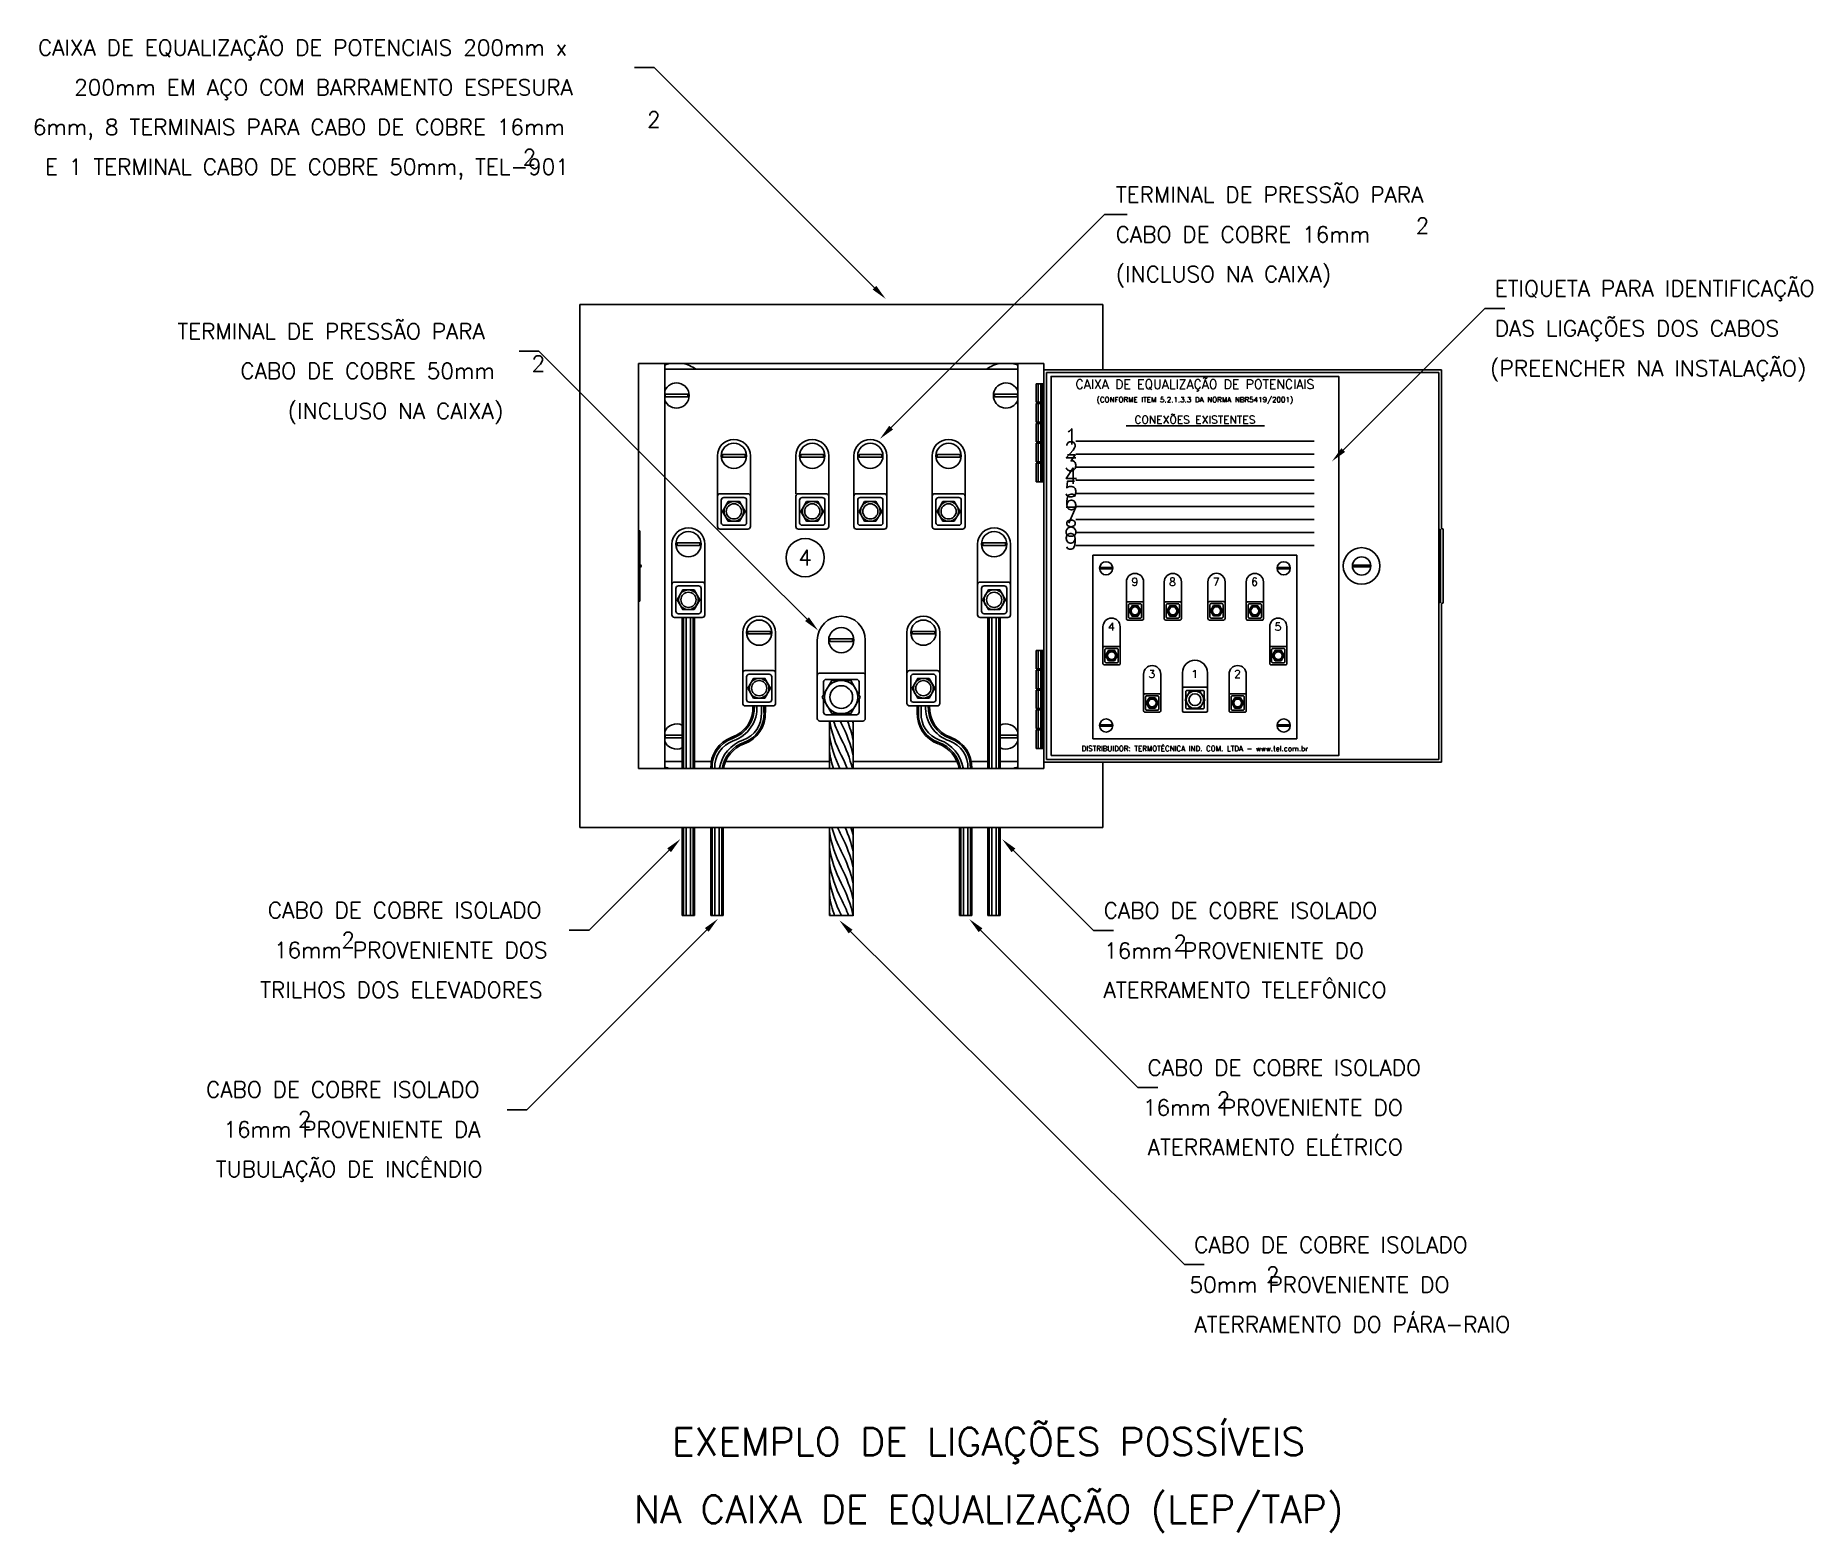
# Model space of a CAD drawing. Header units: millimetres. Extents: x -4776 to -4753.6, y -4633.4 to -4614.5.
import ezdxf
from ezdxf.enums import TextEntityAlignment as Align

# ---------------------------------------------------------------- set-up
doc = ezdxf.new("R2010")
doc.units = ezdxf.units.MM
doc.header["$LTSCALE"] = 10
doc.layers.add('Termotécnica', color=7, linetype='Continuous')
doc.styles.add('120CL', font='romans.shx', dxfattribs={"height": 3})
doc.styles.add('80CL', font='romans.shx', dxfattribs={"height": 20})
doc.styles.add('r140', font='romans.shx')
doc.styles.add('r80', font='romans.shx')

msp = doc.modelspace()

# ---------------------------------------------------------------- linework, layer by layer
at = {"layer": 'Termotécnica', "color": 2}
for p, q in [((-4768.165, -4614.914), (-4768.415, -4614.914)), ((-4768.165, -4614.914), (-4765.391, -4617.689)), ((-4762.494, -4616.767), (-4764.578, -4618.85)), ((-4762.494, -4616.767), (-4762.207, -4616.767)), ((-4757.7, -4617.952), (-4759.485, -4619.736)), ((-4757.7, -4617.952), (-4757.45, -4617.952)), ((-4769.617, -4618.49), (-4769.867, -4618.49)), ((-4769.617, -4618.49), (-4766.842, -4621.265)), ((-4768.032, -4618.643), (-4768.032, -4623.749)), ((-4763.585, -4623.749), (-4763.585, -4618.643)), ((-4764.578, -4618.85), (-4765.18, -4619.453)), ((-4763.354, -4619.133), (-4763.354, -4618.899)), ((-4763.354, -4618.899), (-4763.272, -4618.899)), ((-4763.272, -4618.899), (-4763.272, -4620.134)), ((-4763.272, -4618.899), (-4763.255, -4618.899)), ((-4763.272, -4619.133), (-4763.354, -4619.133)), ((-4763.354, -4619.383), (-4763.354, -4619.149)), ((-4763.272, -4619.149), (-4763.354, -4619.149)), ((-4763.272, -4619.383), (-4763.354, -4619.383)), ((-4763.354, -4619.633), (-4763.354, -4619.399)), ((-4763.272, -4619.399), (-4763.354, -4619.399)), ((-4763.272, -4619.633), (-4763.354, -4619.633)), ((-4763.354, -4619.884), (-4763.354, -4619.65)), ((-4763.272, -4619.65), (-4763.354, -4619.65)), ((-4762.854, -4619.622), (-4759.852, -4619.622)), ((-4763.272, -4619.884), (-4763.354, -4619.884)), ((-4763.354, -4620.134), (-4763.354, -4619.9)), ((-4763.272, -4619.9), (-4763.354, -4619.9)), ((-4762.854, -4619.786), (-4759.852, -4619.786)), ((-4762.854, -4619.951), (-4759.852, -4619.951)), ((-4763.272, -4620.134), (-4763.354, -4620.134)), ((-4763.272, -4620.134), (-4763.255, -4620.134)), ((-4762.854, -4620.116), (-4759.852, -4620.116)), ((-4762.854, -4620.281), (-4759.852, -4620.281)), ((-4762.854, -4620.445), (-4759.852, -4620.445)), ((-4762.854, -4620.61), (-4759.852, -4620.61)), ((-4768.351, -4620.752), (-4768.361, -4620.752)), ((-4768.345, -4621.634), (-4768.345, -4620.758)), ((-4762.854, -4620.775), (-4759.852, -4620.775)), ((-4762.854, -4620.939), (-4759.852, -4620.939)), ((-4760.068, -4621.059), (-4762.638, -4621.059)), ((-4762.638, -4621.059), (-4762.638, -4623.373)), ((-4760.068, -4621.059), (-4760.068, -4623.373)), ((-4766.842, -4621.265), (-4766.24, -4621.867)), ((-4768.351, -4621.641), (-4768.361, -4621.641)), ((-4767.811, -4621.845), (-4767.811, -4623.749)), ((-4767.811, -4621.845), (-4767.656, -4621.845)), ((-4767.656, -4621.845), (-4767.656, -4623.749)), ((-4763.96, -4621.845), (-4763.805, -4621.845)), ((-4763.96, -4621.845), (-4763.96, -4623.749)), ((-4763.805, -4621.845), (-4763.805, -4623.749)), ((-4763.255, -4622.376), (-4763.255, -4622.205)), ((-4763.354, -4622.259), (-4763.354, -4622.493)), ((-4763.255, -4622.259), (-4763.354, -4622.259)), ((-4763.272, -4622.259), (-4763.255, -4622.259)), ((-4763.272, -4622.259), (-4763.272, -4623.494)), ((-4762.494, -4622.442), (-4762.312, -4622.442)), ((-4762.452, -4622.442), (-4762.354, -4622.442)), ((-4760.352, -4622.442), (-4760.254, -4622.442)), ((-4766.111, -4623.118), (-4766.111, -4622.577)), ((-4766.079, -4622.545), (-4765.538, -4622.545)), ((-4766.031, -4622.808), (-4766.031, -4622.657)), ((-4765.506, -4622.577), (-4765.506, -4623.118)), ((-4763.272, -4622.493), (-4763.354, -4622.493)), ((-4763.354, -4622.509), (-4763.354, -4622.743)), ((-4763.272, -4622.509), (-4763.354, -4622.509)), ((-4763.272, -4622.743), (-4763.354, -4622.743)), ((-4763.354, -4622.759), (-4763.354, -4622.993)), ((-4763.272, -4622.759), (-4763.354, -4622.759)), ((-4761.51, -4623.022), (-4761.51, -4622.74)), ((-4761.494, -4622.723), (-4761.212, -4622.723)), ((-4761.469, -4622.86), (-4761.469, -4622.781)), ((-4761.195, -4622.74), (-4761.195, -4623.022)), ((-4766.954, -4622.959), (-4766.731, -4622.959)), ((-4766.765, -4623.041), (-4766.765, -4622.959)), ((-4764.851, -4623.041), (-4764.851, -4622.959)), ((-4763.272, -4622.993), (-4763.354, -4622.993)), ((-4763.354, -4623.01), (-4763.354, -4623.244)), ((-4763.272, -4623.01), (-4763.354, -4623.01)), ((-4761.95, -4623.038), (-4761.834, -4623.038)), ((-4761.212, -4623.038), (-4761.494, -4623.038)), ((-4765.538, -4623.15), (-4766.079, -4623.15)), ((-4765.958, -4623.15), (-4765.958, -4623.749)), ((-4765.658, -4623.15), (-4765.658, -4623.749)), ((-4763.272, -4623.244), (-4763.354, -4623.244)), ((-4763.354, -4623.26), (-4763.354, -4623.494)), ((-4763.272, -4623.26), (-4763.354, -4623.26)), ((-4763.354, -4623.494), (-4763.255, -4623.494)), ((-4763.272, -4623.494), (-4763.255, -4623.494)), ((-4760.068, -4623.373), (-4762.638, -4623.373)), ((-4767.811, -4624.49), (-4767.811, -4625.602)), ((-4767.656, -4624.49), (-4767.656, -4625.602)), ((-4767.452, -4624.49), (-4767.452, -4625.602)), ((-4767.297, -4624.49), (-4767.297, -4625.602)), ((-4765.958, -4624.49), (-4765.958, -4625.602)), ((-4765.658, -4624.49), (-4765.658, -4625.602)), ((-4764.32, -4624.49), (-4764.32, -4625.602)), ((-4764.164, -4624.49), (-4764.164, -4625.602)), ((-4763.96, -4624.49), (-4763.96, -4625.602)), ((-4763.805, -4624.49), (-4763.805, -4625.602)), ((-4768.986, -4625.787), (-4767.976, -4624.777)), ((-4762.629, -4625.79), (-4763.639, -4624.78)), ((-4769.768, -4628.048), (-4767.503, -4625.783)), ((-4768.986, -4625.787), (-4769.236, -4625.787)), ((-4767.656, -4625.602), (-4767.811, -4625.602)), ((-4767.297, -4625.602), (-4767.452, -4625.602)), ((-4765.958, -4625.602), (-4765.658, -4625.602)), ((-4765.089, -4626.404), (-4765.691, -4625.802)), ((-4764.164, -4625.602), (-4764.32, -4625.602)), ((-4762.072, -4627.769), (-4764.055, -4625.785)), ((-4763.805, -4625.602), (-4763.96, -4625.602)), ((-4762.629, -4625.79), (-4762.379, -4625.79)), ((-4761.485, -4630), (-4765.089, -4626.404)), ((-4762.072, -4627.769), (-4761.822, -4627.769)), ((-4769.768, -4628.048), (-4770.018, -4628.048)), ((-4761.485, -4630), (-4761.235, -4630))]:
    msp.add_line(p, q, dxfattribs=at)
at = {"layer": 'Termotécnica', "color": 3}
for p, q in [((-4762.514, -4617.902), (-4769.102, -4617.902)), ((-4769.102, -4617.902), (-4769.102, -4624.49)), ((-4762.514, -4618.726), (-4762.514, -4617.902)), ((-4763.255, -4618.643), (-4768.361, -4618.643)), ((-4768.361, -4618.643), (-4768.361, -4623.749)), ((-4763.255, -4623.749), (-4763.255, -4618.643)), ((-4758.248, -4618.726), (-4763.255, -4618.726)), ((-4758.281, -4618.759), (-4763.222, -4618.759)), ((-4763.222, -4618.759), (-4763.222, -4623.634)), ((-4758.281, -4620.724), (-4758.281, -4618.759)), ((-4758.248, -4620.716), (-4758.248, -4618.726)), ((-4758.27, -4620.735), (-4758.27, -4620.735)), ((-4758.259, -4621.647), (-4758.259, -4620.746)), ((-4758.237, -4620.726), (-4758.237, -4620.726)), ((-4758.226, -4621.655), (-4758.226, -4620.737)), ((-4758.281, -4623.634), (-4758.281, -4621.668)), ((-4758.27, -4621.657), (-4758.27, -4621.657)), ((-4758.248, -4623.667), (-4758.248, -4621.677)), ((-4758.237, -4621.666), (-4758.237, -4621.666)), ((-4765.928, -4622.641), (-4766.047, -4622.848)), ((-4765.689, -4622.641), (-4765.928, -4622.641)), ((-4765.57, -4622.848), (-4765.689, -4622.641)), ((-4766.047, -4622.848), (-4765.928, -4623.055)), ((-4765.689, -4623.055), (-4765.57, -4622.848)), ((-4761.415, -4622.773), (-4761.477, -4622.881)), ((-4761.477, -4622.881), (-4761.415, -4622.989)), ((-4761.291, -4622.773), (-4761.415, -4622.773)), ((-4761.229, -4622.881), (-4761.291, -4622.773)), ((-4761.291, -4622.989), (-4761.229, -4622.881)), ((-4765.928, -4623.055), (-4765.689, -4623.055)), ((-4761.415, -4622.989), (-4761.291, -4622.989)), ((-4768.361, -4623.749), (-4763.255, -4623.749)), ((-4763.255, -4623.667), (-4758.248, -4623.667)), ((-4763.222, -4623.634), (-4758.281, -4623.634)), ((-4762.514, -4624.49), (-4762.514, -4623.667)), ((-4769.102, -4624.49), (-4762.514, -4624.49))]:
    msp.add_line(p, q, dxfattribs=at)
at = {"layer": 'Termotécnica', "color": 1}
for p, q in [((-4763.585, -4618.717), (-4768.032, -4618.717)), ((-4763.328, -4619.124), (-4763.328, -4618.907)), ((-4763.295, -4619.124), (-4763.295, -4618.907)), ((-4763.328, -4619.375), (-4763.328, -4619.157)), ((-4763.321, -4619.149), (-4763.321, -4619.133)), ((-4763.295, -4619.375), (-4763.295, -4619.157)), ((-4763.328, -4619.625), (-4763.328, -4619.408)), ((-4763.321, -4619.399), (-4763.321, -4619.383)), ((-4763.295, -4619.625), (-4763.295, -4619.408)), ((-4763.328, -4619.875), (-4763.328, -4619.658)), ((-4763.321, -4619.65), (-4763.321, -4619.633)), ((-4763.295, -4619.875), (-4763.295, -4619.658)), ((-4766.381, -4620.285), (-4766.381, -4619.808)), ((-4765.967, -4619.808), (-4765.967, -4620.317)), ((-4765.649, -4620.317), (-4765.649, -4619.808)), ((-4765.235, -4619.808), (-4765.235, -4620.317)), ((-4763.328, -4620.126), (-4763.328, -4619.908)), ((-4763.321, -4619.9), (-4763.321, -4619.884)), ((-4763.295, -4620.126), (-4763.295, -4619.908)), ((-4758.281, -4620.724), (-4758.281, -4621.668)), ((-4761.739, -4621.663), (-4761.739, -4621.397)), ((-4761.524, -4621.397), (-4761.524, -4621.663)), ((-4761.189, -4621.662), (-4761.189, -4621.396)), ((-4760.973, -4621.396), (-4760.973, -4621.662)), ((-4767.795, -4621.845), (-4767.795, -4623.749)), ((-4767.762, -4621.845), (-4767.762, -4623.749)), ((-4767.706, -4621.845), (-4767.706, -4623.749)), ((-4767.673, -4621.845), (-4767.673, -4623.749)), ((-4763.944, -4621.845), (-4763.944, -4623.749)), ((-4763.911, -4621.845), (-4763.911, -4623.749)), ((-4763.855, -4621.845), (-4763.855, -4623.749)), ((-4763.822, -4621.845), (-4763.822, -4623.749)), ((-4766.111, -4622.577), (-4766.111, -4622.131)), ((-4765.506, -4622.131), (-4765.506, -4622.577)), ((-4764.981, -4622.545), (-4764.981, -4622.036)), ((-4764.567, -4622.036), (-4764.567, -4622.545)), ((-4763.328, -4622.267), (-4763.328, -4622.484)), ((-4763.295, -4622.267), (-4763.295, -4622.484)), ((-4763.328, -4622.517), (-4763.328, -4622.735)), ((-4763.321, -4622.493), (-4763.321, -4622.509)), ((-4763.295, -4622.517), (-4763.295, -4622.735)), ((-4761.51, -4622.74), (-4761.51, -4622.541)), ((-4761.195, -4622.541), (-4761.195, -4622.74)), ((-4760.922, -4622.823), (-4760.922, -4622.558)), ((-4760.706, -4622.558), (-4760.706, -4622.823)), ((-4763.328, -4622.768), (-4763.328, -4622.985)), ((-4763.321, -4622.743), (-4763.321, -4622.759)), ((-4763.295, -4622.768), (-4763.295, -4622.985)), ((-4766.814, -4623.041), (-4766.814, -4622.959)), ((-4766.782, -4623.041), (-4766.782, -4622.959)), ((-4764.835, -4623.041), (-4764.835, -4622.959)), ((-4764.802, -4623.041), (-4764.802, -4622.959)), ((-4763.328, -4623.018), (-4763.328, -4623.235)), ((-4763.321, -4622.993), (-4763.321, -4623.01)), ((-4763.295, -4623.018), (-4763.295, -4623.235)), ((-4763.328, -4623.268), (-4763.328, -4623.486)), ((-4763.321, -4623.244), (-4763.321, -4623.26)), ((-4763.295, -4623.268), (-4763.295, -4623.486)), ((-4768.032, -4623.658), (-4767.811, -4623.658)), ((-4767.656, -4623.658), (-4767.446, -4623.658)), ((-4767.266, -4623.658), (-4765.958, -4623.658)), ((-4765.658, -4623.658), (-4764.35, -4623.658)), ((-4764.17, -4623.658), (-4763.96, -4623.658)), ((-4763.805, -4623.658), (-4763.585, -4623.658)), ((-4767.795, -4624.49), (-4767.795, -4625.602)), ((-4767.762, -4624.49), (-4767.762, -4625.602)), ((-4767.706, -4624.49), (-4767.706, -4625.602)), ((-4767.673, -4624.49), (-4767.673, -4625.602)), ((-4767.436, -4624.49), (-4767.436, -4625.602)), ((-4767.403, -4624.49), (-4767.403, -4625.602)), ((-4767.346, -4624.49), (-4767.346, -4625.602)), ((-4767.313, -4624.49), (-4767.313, -4625.602)), ((-4764.303, -4624.49), (-4764.303, -4625.602)), ((-4764.27, -4624.49), (-4764.27, -4625.602)), ((-4764.214, -4624.49), (-4764.214, -4625.602)), ((-4764.181, -4624.49), (-4764.181, -4625.602)), ((-4763.944, -4624.49), (-4763.944, -4625.602)), ((-4763.911, -4624.49), (-4763.911, -4625.602)), ((-4763.855, -4624.49), (-4763.855, -4625.602)), ((-4763.822, -4624.49), (-4763.822, -4625.602))]:
    msp.add_line(p, q, dxfattribs=at)
at = {"layer": 'Termotécnica', "color": 4}
msp.add_line((-4760.477, -4619.43), (-4762.221, -4619.43), dxfattribs=at)
at = {"layer": 'Termotécnica', "color": 2}
for points in [[(-4763.165, -4623.585), (-4759.541, -4623.585), (-4759.541, -4618.808), (-4763.165, -4618.808)], [(-4767.089, -4620.632), (-4767.018, -4620.508), (-4767.089, -4620.384), (-4767.233, -4620.384), (-4767.304, -4620.508), (-4767.233, -4620.632)], [(-4766.103, -4620.632), (-4766.031, -4620.508), (-4766.103, -4620.384), (-4766.246, -4620.384), (-4766.317, -4620.508), (-4766.246, -4620.632)], [(-4765.371, -4620.632), (-4765.299, -4620.508), (-4765.371, -4620.384), (-4765.514, -4620.384), (-4765.585, -4620.508), (-4765.514, -4620.632)], [(-4764.384, -4620.632), (-4764.312, -4620.508), (-4764.384, -4620.384), (-4764.527, -4620.384), (-4764.599, -4620.508), (-4764.527, -4620.632)], [(-4759.357, -4621.185), (-4759.149, -4621.185), (-4759.149, -4621.208), (-4759.357, -4621.208)], [(-4767.662, -4621.746), (-4767.591, -4621.622), (-4767.662, -4621.498), (-4767.805, -4621.498), (-4767.877, -4621.622), (-4767.805, -4621.746)], [(-4763.811, -4621.746), (-4763.739, -4621.622), (-4763.811, -4621.498), (-4763.954, -4621.498), (-4764.026, -4621.622), (-4763.954, -4621.746)], [(-4766.771, -4622.86), (-4766.699, -4622.736), (-4766.771, -4622.612), (-4766.914, -4622.612), (-4766.986, -4622.736), (-4766.914, -4622.86)], [(-4764.702, -4622.86), (-4764.631, -4622.736), (-4764.702, -4622.612), (-4764.845, -4622.612), (-4764.917, -4622.736), (-4764.845, -4622.86)]]:
    msp.add_lwpolyline(points, close=True, dxfattribs=at)
at = {"layer": 'Termotécnica', "color": 1}
for points in [[(-4768.027, -4619.032), (-4767.74, -4619.032), (-4767.74, -4619.064), (-4768.027, -4619.064)], [(-4763.59, -4619.032), (-4763.876, -4619.032), (-4763.876, -4619.064), (-4763.59, -4619.064)], [(-4767.304, -4619.792), (-4767.018, -4619.792), (-4767.018, -4619.824), (-4767.304, -4619.824)], [(-4766.317, -4619.792), (-4766.031, -4619.792), (-4766.031, -4619.824), (-4766.317, -4619.824)], [(-4765.585, -4619.792), (-4765.299, -4619.792), (-4765.299, -4619.824), (-4765.585, -4619.824)], [(-4764.599, -4619.792), (-4764.312, -4619.792), (-4764.312, -4619.824), (-4764.599, -4619.824)], [(-4767.877, -4620.906), (-4767.591, -4620.906), (-4767.591, -4620.938), (-4767.877, -4620.938)], [(-4764.026, -4620.906), (-4763.739, -4620.906), (-4763.739, -4620.938), (-4764.026, -4620.938)], [(-4762.546, -4621.216), (-4762.397, -4621.216), (-4762.397, -4621.233), (-4762.546, -4621.233)], [(-4760.159, -4621.216), (-4760.309, -4621.216), (-4760.309, -4621.233), (-4760.159, -4621.233)], [(-4762.07, -4621.827), (-4762.033, -4621.762), (-4762.07, -4621.697), (-4762.145, -4621.697), (-4762.182, -4621.762), (-4762.145, -4621.827)], [(-4761.594, -4621.827), (-4761.557, -4621.762), (-4761.594, -4621.697), (-4761.669, -4621.697), (-4761.706, -4621.762), (-4761.669, -4621.827)], [(-4761.044, -4621.826), (-4761.006, -4621.761), (-4761.044, -4621.696), (-4761.118, -4621.696), (-4761.156, -4621.761), (-4761.118, -4621.826)], [(-4760.561, -4621.827), (-4760.523, -4621.762), (-4760.561, -4621.697), (-4760.635, -4621.697), (-4760.673, -4621.762), (-4760.635, -4621.827)], [(-4766.986, -4622.02), (-4766.699, -4622.02), (-4766.699, -4622.052), (-4766.986, -4622.052)], [(-4765.951, -4622.115), (-4765.665, -4622.115), (-4765.665, -4622.147), (-4765.951, -4622.147)], [(-4765.951, -4622.115), (-4765.665, -4622.115), (-4765.665, -4622.147), (-4765.951, -4622.147)], [(-4764.917, -4622.02), (-4764.631, -4622.02), (-4764.631, -4622.052), (-4764.917, -4622.052)], [(-4762.366, -4622.39), (-4762.328, -4622.326), (-4762.366, -4622.261), (-4762.44, -4622.261), (-4762.478, -4622.326), (-4762.44, -4622.39)], [(-4760.266, -4622.39), (-4760.228, -4622.326), (-4760.266, -4622.261), (-4760.34, -4622.261), (-4760.378, -4622.326), (-4760.34, -4622.39)], [(-4761.854, -4622.987), (-4761.817, -4622.922), (-4761.854, -4622.858), (-4761.929, -4622.858), (-4761.966, -4622.922), (-4761.929, -4622.987)], [(-4760.777, -4622.987), (-4760.74, -4622.922), (-4760.777, -4622.858), (-4760.851, -4622.858), (-4760.889, -4622.922), (-4760.851, -4622.987)], [(-4762.546, -4623.199), (-4762.397, -4623.199), (-4762.397, -4623.215), (-4762.546, -4623.215)], [(-4760.159, -4623.199), (-4760.309, -4623.199), (-4760.309, -4623.215), (-4760.159, -4623.215)]]:
    msp.add_lwpolyline(points, close=True, dxfattribs=at)
for points in [[(-4767.368, -4620.317), (-4767.368, -4619.808)], [(-4766.954, -4619.808), (-4766.954, -4620.317)], [(-4764.662, -4620.317), (-4764.662, -4619.808)], [(-4764.249, -4619.808), (-4764.249, -4620.317)], [(-4767.941, -4621.431), (-4767.941, -4620.922)], [(-4767.527, -4620.922), (-4767.527, -4621.431)], [(-4764.09, -4621.431), (-4764.09, -4620.922)], [(-4763.676, -4620.922), (-4763.676, -4621.431)], [(-4762.215, -4621.663), (-4762.215, -4621.397)], [(-4762, -4621.397), (-4762, -4621.663)], [(-4760.706, -4621.663), (-4760.706, -4621.397)], [(-4760.49, -4621.397), (-4760.49, -4621.663)], [(-4762.511, -4622.226), (-4762.511, -4621.961)], [(-4762.295, -4621.961), (-4762.295, -4622.226)], [(-4760.411, -4622.226), (-4760.411, -4621.961)], [(-4760.195, -4621.961), (-4760.195, -4622.226)], [(-4767.05, -4622.545), (-4767.05, -4622.036)], [(-4766.636, -4622.036), (-4766.636, -4622.545)], [(-4761.999, -4622.823), (-4761.999, -4622.558)], [(-4761.784, -4622.558), (-4761.784, -4622.823)], [(-4767.811, -4623.361), (-4768.027, -4623.361), (-4768.027, -4623.329), (-4767.811, -4623.329)], [(-4763.805, -4623.361), (-4763.59, -4623.361), (-4763.59, -4623.329), (-4763.805, -4623.329)]]:
    msp.add_lwpolyline(points, dxfattribs=at)
at = {"layer": 'Termotécnica', "color": 2}
for points in [[(-4767.368, -4620.317, -0.414214), (-4767.368, -4620.317, -0.414214), (-4767.368, -4620.317, -0.414214), (-4767.336, -4620.285), (-4766.986, -4620.285, -0.414214), (-4766.954, -4620.317), (-4766.954, -4620.699, -0.414214), (-4766.986, -4620.731), (-4767.336, -4620.731, -0.414214), (-4767.368, -4620.699), (-4767.368, -4620.317, -0.414214)], [(-4767.32, -4620.365, -0.414214), (-4767.32, -4620.365, -0.414214), (-4767.32, -4620.365, -0.414214), (-4767.288, -4620.333), (-4767.034, -4620.333, -0.414214), (-4767.002, -4620.365), (-4767.002, -4620.651, -0.414214), (-4767.034, -4620.683), (-4767.288, -4620.683, -0.414214), (-4767.32, -4620.651), (-4767.32, -4620.365, -0.414214)], [(-4766.381, -4620.317, -0.414214), (-4766.381, -4620.317, -0.414214), (-4766.381, -4620.317, -0.414214), (-4766.349, -4620.285), (-4765.999, -4620.285, -0.414214), (-4765.967, -4620.317), (-4765.967, -4620.699, -0.414214), (-4765.999, -4620.731), (-4766.349, -4620.731, -0.414214), (-4766.381, -4620.699), (-4766.381, -4620.317, -0.414214)], [(-4766.333, -4620.365, -0.414214), (-4766.333, -4620.365, -0.414214), (-4766.333, -4620.365, -0.414214), (-4766.302, -4620.333), (-4766.047, -4620.333, -0.414214), (-4766.015, -4620.365), (-4766.015, -4620.651, -0.414214), (-4766.047, -4620.683), (-4766.302, -4620.683, -0.414214), (-4766.333, -4620.651), (-4766.333, -4620.365, -0.414214)], [(-4765.649, -4620.317, -0.414214), (-4765.649, -4620.317, -0.414214), (-4765.649, -4620.317, -0.414214), (-4765.617, -4620.285), (-4765.267, -4620.285, -0.414214), (-4765.235, -4620.317), (-4765.235, -4620.699, -0.414214), (-4765.267, -4620.731), (-4765.617, -4620.731, -0.414214), (-4765.649, -4620.699), (-4765.649, -4620.317, -0.414214)], [(-4765.601, -4620.365, -0.414214), (-4765.601, -4620.365, -0.414214), (-4765.601, -4620.365, -0.414214), (-4765.57, -4620.333), (-4765.315, -4620.333, -0.414214), (-4765.283, -4620.365), (-4765.283, -4620.651, -0.414214), (-4765.315, -4620.683), (-4765.57, -4620.683, -0.414214), (-4765.601, -4620.651), (-4765.601, -4620.365, -0.414214)], [(-4764.662, -4620.317, -0.414214), (-4764.662, -4620.317, -0.414214), (-4764.662, -4620.317, -0.414214), (-4764.631, -4620.285), (-4764.281, -4620.285, -0.414214), (-4764.249, -4620.317), (-4764.249, -4620.699, -0.414214), (-4764.281, -4620.731), (-4764.631, -4620.731, -0.414214), (-4764.662, -4620.699), (-4764.662, -4620.317, -0.414214)], [(-4764.615, -4620.365, -0.414214), (-4764.615, -4620.365, -0.414214), (-4764.615, -4620.365, -0.414214), (-4764.583, -4620.333), (-4764.328, -4620.333, -0.414214), (-4764.296, -4620.365), (-4764.296, -4620.651, -0.414214), (-4764.328, -4620.683), (-4764.583, -4620.683, -0.414214), (-4764.615, -4620.651), (-4764.615, -4620.365, -0.414214)], [(-4767.941, -4621.431, -0.414214), (-4767.941, -4621.431, -0.414214), (-4767.941, -4621.431, -0.414214), (-4767.909, -4621.399), (-4767.559, -4621.399, -0.414214), (-4767.527, -4621.431), (-4767.527, -4621.813, -0.414214), (-4767.559, -4621.845), (-4767.909, -4621.845, -0.414214), (-4767.941, -4621.813), (-4767.941, -4621.431, -0.414214)], [(-4767.893, -4621.479, -0.414214), (-4767.893, -4621.479, -0.414214), (-4767.893, -4621.479, -0.414214), (-4767.861, -4621.447), (-4767.606, -4621.447, -0.414214), (-4767.575, -4621.479), (-4767.575, -4621.765, -0.414214), (-4767.606, -4621.797), (-4767.861, -4621.797, -0.414214), (-4767.893, -4621.765), (-4767.893, -4621.479, -0.414214)], [(-4764.09, -4621.431, -0.414214), (-4764.09, -4621.431, -0.414214), (-4764.09, -4621.431, -0.414214), (-4764.058, -4621.399), (-4763.708, -4621.399, -0.414214), (-4763.676, -4621.431), (-4763.676, -4621.813, -0.414214), (-4763.708, -4621.845), (-4764.058, -4621.845, -0.414214), (-4764.09, -4621.813), (-4764.09, -4621.431, -0.414214)], [(-4764.042, -4621.479, -0.414214), (-4764.042, -4621.479, -0.414214), (-4764.042, -4621.479, -0.414214), (-4764.01, -4621.447), (-4763.755, -4621.447, -0.414214), (-4763.724, -4621.479), (-4763.724, -4621.765, -0.414214), (-4763.755, -4621.797), (-4764.01, -4621.797, -0.414214), (-4764.042, -4621.765), (-4764.042, -4621.479, -0.414214)], [(-4762.215, -4621.663, -0.414214), (-4762.215, -4621.663, -0.414214), (-4762.215, -4621.663, -0.414214), (-4762.199, -4621.646), (-4762.016, -4621.646, -0.414214), (-4762, -4621.663), (-4762, -4621.861, -0.414214), (-4762.016, -4621.878), (-4762.199, -4621.878, -0.414214), (-4762.215, -4621.861), (-4762.215, -4621.663, -0.414214)], [(-4762.19, -4621.687, -0.414214), (-4762.19, -4621.687, -0.414214), (-4762.19, -4621.687, -0.414214), (-4762.174, -4621.671), (-4762.041, -4621.671, -0.414214), (-4762.025, -4621.687), (-4762.025, -4621.837, -0.414214), (-4762.041, -4621.853), (-4762.174, -4621.853, -0.414214), (-4762.19, -4621.837), (-4762.19, -4621.687, -0.414214)], [(-4761.739, -4621.663, -0.414214), (-4761.739, -4621.663, -0.414214), (-4761.739, -4621.663, -0.414214), (-4761.723, -4621.646), (-4761.54, -4621.646, -0.414214), (-4761.524, -4621.663), (-4761.524, -4621.861, -0.414214), (-4761.54, -4621.878), (-4761.723, -4621.878, -0.414214), (-4761.739, -4621.861), (-4761.739, -4621.663, -0.414214)], [(-4761.714, -4621.687, -0.414214), (-4761.714, -4621.687, -0.414214), (-4761.714, -4621.687, -0.414214), (-4761.698, -4621.671), (-4761.565, -4621.671, -0.414214), (-4761.549, -4621.687), (-4761.549, -4621.837, -0.414214), (-4761.565, -4621.853), (-4761.698, -4621.853, -0.414214), (-4761.714, -4621.837), (-4761.714, -4621.687, -0.414214)], [(-4761.189, -4621.662, -0.414214), (-4761.189, -4621.662, -0.414214), (-4761.189, -4621.662, -0.414214), (-4761.172, -4621.645), (-4760.99, -4621.645, -0.414214), (-4760.973, -4621.662), (-4760.973, -4621.861, -0.414214), (-4760.99, -4621.877), (-4761.172, -4621.877, -0.414214), (-4761.189, -4621.861), (-4761.189, -4621.662, -0.414214)], [(-4761.164, -4621.687, -0.414214), (-4761.164, -4621.687, -0.414214), (-4761.164, -4621.687, -0.414214), (-4761.147, -4621.67), (-4761.015, -4621.67, -0.414214), (-4760.998, -4621.687), (-4760.998, -4621.836, -0.414214), (-4761.015, -4621.852), (-4761.147, -4621.852, -0.414214), (-4761.164, -4621.836), (-4761.164, -4621.687, -0.414214)], [(-4760.706, -4621.663, -0.414214), (-4760.706, -4621.663, -0.414214), (-4760.706, -4621.663, -0.414214), (-4760.689, -4621.646), (-4760.507, -4621.646, -0.414214), (-4760.49, -4621.663), (-4760.49, -4621.861, -0.414214), (-4760.507, -4621.878), (-4760.689, -4621.878, -0.414214), (-4760.706, -4621.861), (-4760.706, -4621.663, -0.414214)], [(-4760.681, -4621.687, -0.414214), (-4760.681, -4621.687, -0.414214), (-4760.681, -4621.687, -0.414214), (-4760.664, -4621.671), (-4760.532, -4621.671, -0.414214), (-4760.515, -4621.687), (-4760.515, -4621.837, -0.414214), (-4760.532, -4621.853), (-4760.664, -4621.853, -0.414214), (-4760.681, -4621.837), (-4760.681, -4621.687, -0.414214)], [(-4762.511, -4622.226, -0.414214), (-4762.511, -4622.226, -0.414214), (-4762.511, -4622.226, -0.414214), (-4762.494, -4622.21), (-4762.312, -4622.21, -0.414214), (-4762.295, -4622.226), (-4762.295, -4622.425, -0.414214), (-4762.312, -4622.442), (-4762.494, -4622.442, -0.414214), (-4762.511, -4622.425), (-4762.511, -4622.226, -0.414214)], [(-4760.411, -4622.226, -0.414214), (-4760.411, -4622.226, -0.414214), (-4760.411, -4622.226, -0.414214), (-4760.394, -4622.21), (-4760.212, -4622.21, -0.414214), (-4760.195, -4622.226), (-4760.195, -4622.425, -0.414214), (-4760.212, -4622.442), (-4760.394, -4622.442, -0.414214), (-4760.411, -4622.425), (-4760.411, -4622.226, -0.414214)], [(-4762.486, -4622.251, -0.414214), (-4762.486, -4622.251, -0.414214), (-4762.486, -4622.251, -0.414214), (-4762.469, -4622.234), (-4762.337, -4622.234, -0.414214), (-4762.32, -4622.251), (-4762.32, -4622.4, -0.414214), (-4762.337, -4622.417), (-4762.469, -4622.417, -0.414214), (-4762.486, -4622.4), (-4762.486, -4622.251, -0.414214)], [(-4760.386, -4622.251, -0.414214), (-4760.386, -4622.251, -0.414214), (-4760.386, -4622.251, -0.414214), (-4760.369, -4622.234), (-4760.237, -4622.234, -0.414214), (-4760.22, -4622.251), (-4760.22, -4622.4, -0.414214), (-4760.237, -4622.417), (-4760.369, -4622.417, -0.414214), (-4760.386, -4622.4), (-4760.386, -4622.251, -0.414214)], [(-4767.05, -4622.545, -0.414214), (-4767.05, -4622.545, -0.414214), (-4767.05, -4622.545, -0.414214), (-4767.018, -4622.513), (-4766.668, -4622.513, -0.414214), (-4766.636, -4622.545), (-4766.636, -4622.927, -0.414214), (-4766.668, -4622.959), (-4767.018, -4622.959, -0.414214), (-4767.05, -4622.927), (-4767.05, -4622.545, -0.414214)], [(-4767.002, -4622.593, -0.414214), (-4767.002, -4622.593, -0.414214), (-4767.002, -4622.593, -0.414214), (-4766.97, -4622.561), (-4766.715, -4622.561, -0.414214), (-4766.683, -4622.593), (-4766.683, -4622.879, -0.414214), (-4766.715, -4622.911), (-4766.97, -4622.911, -0.414214), (-4767.002, -4622.879), (-4767.002, -4622.593, -0.414214)], [(-4764.981, -4622.545, -0.414214), (-4764.981, -4622.545, -0.414214), (-4764.981, -4622.545, -0.414214), (-4764.949, -4622.513), (-4764.599, -4622.513, -0.414214), (-4764.567, -4622.545), (-4764.567, -4622.927, -0.414214), (-4764.599, -4622.959), (-4764.949, -4622.959, -0.414214), (-4764.981, -4622.927), (-4764.981, -4622.545, -0.414214)], [(-4764.933, -4622.593, -0.414214), (-4764.933, -4622.593, -0.414214), (-4764.933, -4622.593, -0.414214), (-4764.901, -4622.561), (-4764.647, -4622.561, -0.414214), (-4764.615, -4622.593), (-4764.615, -4622.879, -0.414214), (-4764.647, -4622.911), (-4764.901, -4622.911, -0.414214), (-4764.933, -4622.879), (-4764.933, -4622.593, -0.414214)], [(-4761.999, -4622.823, -0.414214), (-4761.999, -4622.823, -0.414214), (-4761.999, -4622.823, -0.414214), (-4761.983, -4622.806), (-4761.8, -4622.806, -0.414214), (-4761.784, -4622.823), (-4761.784, -4623.022, -0.414214), (-4761.8, -4623.038), (-4761.983, -4623.038, -0.414214), (-4761.999, -4623.022), (-4761.999, -4622.823, -0.414214)], [(-4761.974, -4622.848, -0.414214), (-4761.974, -4622.848, -0.414214), (-4761.974, -4622.848, -0.414214), (-4761.958, -4622.831), (-4761.825, -4622.831, -0.414214), (-4761.809, -4622.848), (-4761.809, -4622.997, -0.414214), (-4761.825, -4623.014), (-4761.958, -4623.014, -0.414214), (-4761.974, -4622.997), (-4761.974, -4622.848, -0.414214)], [(-4760.922, -4622.823, -0.414214), (-4760.922, -4622.823, -0.414214), (-4760.922, -4622.823, -0.414214), (-4760.905, -4622.806), (-4760.723, -4622.806, -0.414214), (-4760.706, -4622.823), (-4760.706, -4623.022, -0.414214), (-4760.723, -4623.038), (-4760.905, -4623.038, -0.414214), (-4760.922, -4623.022), (-4760.922, -4622.823, -0.414214)], [(-4760.897, -4622.848, -0.414214), (-4760.897, -4622.848, -0.414214), (-4760.897, -4622.848, -0.414214), (-4760.88, -4622.831), (-4760.748, -4622.831, -0.414214), (-4760.731, -4622.848), (-4760.731, -4622.997, -0.414214), (-4760.748, -4623.014), (-4760.88, -4623.014, -0.414214), (-4760.897, -4622.997), (-4760.897, -4622.848, -0.414214)]]:
    msp.add_lwpolyline(points, format="xyb", close=True, dxfattribs=at)
for points in [[(-4766.031, -4622.808), (-4766.031, -4622.657, -0.414214), (-4766.031, -4622.657, -0.414214), (-4766.031, -4622.657, -0.414214), (-4766.031, -4622.657, -0.414214), (-4765.999, -4622.625), (-4765.617, -4622.625, -0.414214), (-4765.585, -4622.657), (-4765.585, -4622.809)], [(-4765.585, -4622.88), (-4765.585, -4623.039, -0.414214), (-4765.617, -4623.071), (-4765.999, -4623.071, -0.414214), (-4766.031, -4623.039), (-4766.031, -4622.881)], [(-4761.469, -4622.86), (-4761.469, -4622.781, -0.414214), (-4761.469, -4622.781, -0.414214), (-4761.469, -4622.781, -0.414214), (-4761.469, -4622.781, -0.414214), (-4761.452, -4622.765), (-4761.253, -4622.765, -0.414214), (-4761.237, -4622.781), (-4761.237, -4622.861)], [(-4761.237, -4622.898), (-4761.237, -4622.98, -0.414214), (-4761.253, -4622.997), (-4761.452, -4622.997, -0.414214), (-4761.469, -4622.98), (-4761.469, -4622.898)]]:
    msp.add_lwpolyline(points, format="xyb", dxfattribs=at)
at = {"layer": 'Termotécnica', "color": 1}
for centre, radius in [((-4767.161, -4619.808), 0.159), ((-4766.174, -4619.808), 0.159), ((-4765.442, -4619.808), 0.159), ((-4764.456, -4619.808), 0.159), ((-4767.734, -4620.922), 0.159), ((-4763.883, -4620.922), 0.159), ((-4762.472, -4621.225), 0.0829), ((-4760.234, -4621.225), 0.0829), ((-4762.108, -4621.762), 0.0646), ((-4762.108, -4621.762), 0.0497), ((-4761.631, -4621.762), 0.0648), ((-4761.631, -4621.762), 0.0497), ((-4761.631, -4621.762), 0.0497), ((-4761.081, -4621.761), 0.0644), ((-4761.081, -4621.761), 0.0497), ((-4760.598, -4621.762), 0.0646), ((-4760.598, -4621.762), 0.0497), ((-4766.843, -4622.036), 0.159), ((-4765.808, -4622.131), 0.159), ((-4765.808, -4622.131), 0.159), ((-4764.774, -4622.036), 0.159), ((-4762.403, -4622.326), 0.0646), ((-4762.403, -4622.326), 0.0497), ((-4760.303, -4622.326), 0.0654), ((-4760.303, -4622.326), 0.0497), ((-4761.892, -4622.922), 0.0646), ((-4761.892, -4622.922), 0.0497), ((-4760.814, -4622.922), 0.0646), ((-4760.814, -4622.922), 0.0497), ((-4762.472, -4623.207), 0.0829), ((-4760.234, -4623.207), 0.0829)]:
    msp.add_circle(centre, radius, dxfattribs=at)
at = {"layer": 'Termotécnica', "color": 2}
for centre, radius in [((-4767.161, -4620.508), 0.124), ((-4767.161, -4620.508), 0.0955), ((-4766.174, -4620.508), 0.124), ((-4766.174, -4620.508), 0.0955), ((-4766.174, -4620.508), 0.0955), ((-4765.442, -4620.508), 0.124), ((-4765.442, -4620.508), 0.0955), ((-4764.456, -4620.508), 0.124), ((-4764.456, -4620.508), 0.0955), ((-4766.263, -4621.091), 0.241), ((-4759.253, -4621.196), 0.231), ((-4759.253, -4621.196), 0.115), ((-4767.734, -4621.622), 0.124), ((-4767.734, -4621.622), 0.0955), ((-4763.883, -4621.622), 0.126), ((-4763.883, -4621.622), 0.0955), ((-4766.843, -4622.736), 0.124), ((-4766.843, -4622.736), 0.0955), ((-4764.774, -4622.736), 0.124), ((-4764.774, -4622.736), 0.0955)]:
    msp.add_circle(centre, radius, dxfattribs=at)
at = {"layer": 'Termotécnica', "color": 3}
for centre, radius in [((-4765.808, -4622.848), 0.21), ((-4765.808, -4622.848), 0.143), ((-4761.353, -4622.881), 0.109), ((-4761.353, -4622.881), 0.0746)]:
    msp.add_circle(centre, radius, dxfattribs=at)
at = {"layer": 'Termotécnica', "color": 1}
for centre, radius, start, end in [((-4767.884, -4619.048), 0.412, 100.7013, 111.1002), ((-4767.884, -4619.048), 0.412, 53.5562, 79.2987), ((-4763.733, -4619.048), 0.412, 100.7013, 126.4438), ((-4763.733, -4619.048), 0.412, 68.8998, 79.2987), ((-4767.884, -4619.048), 0.159, 201.3301, 158.6699), ((-4763.733, -4619.048), 0.159, 21.3301, 338.6699), ((-4767.161, -4619.808), 0.207, 0, 180), ((-4766.174, -4619.808), 0.207, 0, 180), ((-4766.174, -4619.808), 0.207, 0, 180), ((-4765.442, -4619.808), 0.207, 0, 180), ((-4764.456, -4619.808), 0.207, 0, 180), ((-4767.734, -4620.922), 0.207, 0, 180), ((-4763.883, -4620.922), 0.207, 0, 180), ((-4762.108, -4621.397), 0.108, 0, 180), ((-4761.631, -4621.397), 0.108, 0, 180), ((-4761.631, -4621.397), 0.108, 0, 180), ((-4761.081, -4621.396), 0.108, 0, 180), ((-4760.598, -4621.397), 0.108, 0, 180), ((-4766.843, -4622.036), 0.207, 0, 180), ((-4765.808, -4622.131), 0.302, 0, 180), ((-4764.774, -4622.036), 0.207, 0, 180), ((-4762.403, -4621.961), 0.108, 0, 180), ((-4760.303, -4621.961), 0.108, 0, 180), ((-4761.892, -4622.558), 0.108, 0, 180), ((-4761.353, -4622.541), 0.157, 0, 180), ((-4760.814, -4622.558), 0.108, 0, 180), ((-4767.317, -4622.979), 0.414, 289.2312, 2.9103), ((-4767.317, -4622.979), 0.447, 289.2312, 2.9103), ((-4767.162, -4623.062), 0.348, 289.2312, 2.9103), ((-4767.162, -4623.062), 0.381, 289.2312, 2.9103), ((-4764.455, -4623.062), 0.381, 177.0897, 250.7688), ((-4764.455, -4623.062), 0.348, 177.0897, 250.7688), ((-4764.299, -4622.979), 0.447, 177.0897, 250.7688), ((-4764.299, -4622.979), 0.414, 177.0897, 250.7688), ((-4767.884, -4623.345), 0.159, 63.0345, 158.6699), ((-4764.582, -4623.124), 1.391, 188.4803, 206.7028), ((-4764.582, -4622.923), 1.391, 189.4188, 208.2103), ((-4764.582, -4622.721), 1.391, 197.9736, 208.2103), ((-4764.582, -4622.519), 1.391, 206.969, 208.2103), ((-4767.341, -4623.968), 1.725, 12.6958, 27.3042), ((-4767.341, -4623.767), 1.725, 12.6958, 20.9362), ((-4767.341, -4623.565), 1.725, 12.6958, 13.9137), ((-4763.733, -4623.345), 0.159, 21.3301, 116.9655), ((-4767.884, -4623.345), 0.159, 201.3301, 296.9655), ((-4767.055, -4623.729), 0.381, 109.2312, 182.9103), ((-4767.055, -4623.729), 0.348, 109.2312, 182.9103), ((-4766.9, -4623.812), 0.447, 109.2312, 170.9304), ((-4766.9, -4623.812), 0.414, 109.2312, 170.9304), ((-4764.582, -4623.326), 1.391, 188.4803, 197.724), ((-4767.341, -4624.17), 1.725, 14.1111, 27.3042), ((-4764.716, -4623.812), 0.414, 9.0696, 70.7688), ((-4764.716, -4623.812), 0.447, 9.0696, 70.7688), ((-4764.561, -4623.729), 0.348, 357.0897, 70.7688), ((-4764.561, -4623.729), 0.381, 357.0897, 70.7688), ((-4763.733, -4623.345), 0.159, 243.0345, 338.6699), ((-4767.884, -4623.345), 0.412, 248.8998, 259.2987), ((-4766.653, -4623.441), 1.197, 194.6647, 194.9133), ((-4764.582, -4623.527), 1.391, 188.4803, 189.1781), ((-4767.341, -4624.371), 1.725, 21.1415, 27.3042), ((-4765.07, -4624.63), 1.197, 47.3714, 47.4516), ((-4762.802, -4623.441), 1.197, 194.6647, 194.9133), ((-4763.733, -4623.345), 0.412, 280.7013, 291.1002), ((-4764.582, -4624.334), 1.391, 188.4803, 208.2103), ((-4764.582, -4624.132), 1.391, 194.9236, 208.2103), ((-4764.582, -4623.931), 1.391, 203.732, 208.2103), ((-4767.341, -4625.379), 1.725, 12.6958, 27.3042), ((-4767.341, -4625.178), 1.725, 12.6958, 23.484), ((-4767.341, -4624.976), 1.725, 12.6958, 16.3572), ((-4764.582, -4624.535), 1.391, 188.4803, 208.2103), ((-4767.341, -4625.581), 1.725, 12.6958, 27.3042), ((-4764.582, -4624.734), 1.391, 188.4803, 208.2103), ((-4764.582, -4624.936), 1.391, 188.4803, 208.2103), ((-4767.341, -4625.783), 1.725, 12.6958, 27.3042), ((-4764.582, -4625.137), 1.391, 188.4803, 199.5258), ((-4767.341, -4625.984), 1.725, 12.6958, 27.3042), ((-4764.582, -4625.339), 1.391, 188.4803, 190.912), ((-4767.341, -4626.183), 1.725, 19.6725, 27.3042), ((-4767.341, -4626.385), 1.725, 26.9692, 27.3042)]:
    msp.add_arc(centre, radius, start, end, dxfattribs=at)
at = {"layer": 'Termotécnica', "color": 2}
for centre, radius, start, end in [((-4768.351, -4620.758), 0.00659, 0, 90), ((-4768.345, -4621.196), 0.0165, 270, 90), ((-4768.351, -4621.634), 0.00659, 270, 0), ((-4766.079, -4622.577), 0.0318, 90, 180), ((-4765.538, -4622.577), 0.0318, 0, 90), ((-4761.494, -4622.74), 0.0166, 90, 180), ((-4761.212, -4622.74), 0.0166, 0, 90), ((-4767.317, -4622.979), 0.397, 289.2312, 2.9103), ((-4767.162, -4623.062), 0.397, 289.2312, 2.9103), ((-4766.079, -4623.118), 0.0318, 180, 270), ((-4765.538, -4623.118), 0.0318, 270, 0), ((-4764.455, -4623.062), 0.397, 177.0897, 250.7688), ((-4764.299, -4622.979), 0.397, 177.0897, 250.7688), ((-4761.494, -4623.022), 0.0166, 180, 270), ((-4761.212, -4623.022), 0.0166, 270, 0), ((-4767.055, -4623.729), 0.397, 109.2312, 182.9103), ((-4766.9, -4623.812), 0.397, 109.2312, 170.9304), ((-4764.716, -4623.812), 0.397, 9.0696, 70.7688), ((-4764.561, -4623.729), 0.397, 357.0897, 70.7688)]:
    msp.add_arc(centre, radius, start, end, dxfattribs=at)
at = {"layer": 'Termotécnica', "color": 3}
for centre, start, end in [((-4758.27, -4620.724), 180, 270), ((-4758.27, -4620.746), 0, 90), ((-4758.237, -4620.716), 180, 270), ((-4758.237, -4620.737), 0, 90), ((-4758.27, -4621.668), 90, 180), ((-4758.27, -4621.647), 270, 0), ((-4758.237, -4621.677), 90, 180), ((-4758.237, -4621.655), 270, 0)]:
    msp.add_arc(centre, 0.0109, start, end, dxfattribs=at)
at = {"layer": 'Termotécnica', "color": 2}
for points in [[(-4765.367, -4617.665), (-4765.414, -4617.712), (-4765.249, -4617.83)], [(-4765.204, -4619.429), (-4765.156, -4619.476), (-4765.321, -4619.594)], [(-4759.461, -4619.759), (-4759.508, -4619.712), (-4759.626, -4619.877)], [(-4766.216, -4621.843), (-4766.264, -4621.89), (-4766.099, -4622.009)], [(-4768, -4624.754), (-4767.953, -4624.801), (-4767.834, -4624.636)], [(-4763.615, -4624.756), (-4763.662, -4624.804), (-4763.781, -4624.639)], [(-4767.527, -4625.759), (-4767.48, -4625.806), (-4767.361, -4625.641)], [(-4765.715, -4625.826), (-4765.668, -4625.779), (-4765.833, -4625.66)], [(-4764.031, -4625.762), (-4764.078, -4625.809), (-4764.197, -4625.644)]]:
    msp.add_solid(points, dxfattribs=at)

# ---------------------------------------------------------------- texts
at = {"layer": 'Termotécnica', "color": 2, "style": 'r80'}
for s, p in [('CAIXA DE EQUALIZAÇÃO DE POTENCIAIS 200mm x', (-4775.929, -4614.664)), ('200mm EM AÇO COM BARRAMENTO ESPESURA', (-4775.473, -4615.165)), ('2', (-4768.255, -4615.57)), ('6mm, 8 TERMINAIS PARA CABO DE COBRE 16mm ', (-4775.994, -4615.665)), ('2', (-4769.823, -4616.045)), ('E 1 TERMINAL CABO DE COBRE 50mm, TEL-901', (-4775.84, -4616.166)), ('TERMINAL DE PRESSÃO PARA', (-4762.349, -4616.517)), ('2', (-4758.572, -4616.908)), ('CABO DE COBRE 16mm  ', (-4762.351, -4617.018)), ('(INCLUSO NA CAIXA)', (-4762.351, -4617.518)), ('ETIQUETA PARA IDENTIFICAÇÃO ', (-4757.575, -4617.699)), ('TERMINAL DE PRESSÃO PARA', (-4774.173, -4618.239)), ('DAS LIGAÇÕES DOS CABOS ', (-4757.575, -4618.202)), ('CABO DE COBRE 50mm  ', (-4773.379, -4618.738)), ('2', (-4769.711, -4618.646)), (' (PREENCHER NA INSTALAÇÃO)', (-4757.772, -4618.705)), ('(INCLUSO NA CAIXA)', (-4772.782, -4619.243)), ('CABO DE COBRE ISOLADO ', (-4773.032, -4625.533)), ('CABO DE COBRE ISOLADO ', (-4762.503, -4625.537)), ('2', (-4772.107, -4625.909)), ('16mm PROVENIENTE DOS ', (-4772.956, -4626.036)), ('16mm PROVENIENTE DO ', (-4762.497, -4626.044)), ('2', (-4761.624, -4625.947)), ('TRILHOS DOS ELEVADORES', (-4773.13, -4626.538)), ('ATERRAMENTO TELEFÔNICO', (-4762.504, -4626.539)), ('CABO DE COBRE ISOLADO ', (-4761.95, -4627.518)), ('CABO DE COBRE ISOLADO ', (-4773.811, -4627.793)), ('2', (-4761.079, -4627.924)), (' 16mm PROVENIENTE DO', (-4762.146, -4628.02)), (' 16mm PROVENIENTE DA', (-4773.73, -4628.296)), ('2', (-4772.655, -4628.169)), ('ATERRAMENTO ELÉTRICO', (-4761.947, -4628.519)), ('TUBULAÇÃO DE INCÊNDIO', (-4773.689, -4628.796)), ('CABO DE COBRE ISOLADO ', (-4761.362, -4629.75)), ('2', (-4760.457, -4630.126)), (' 50mm PROVENIENTE DO ', (-4761.558, -4630.253)), ('ATERRAMENTO DO PÁRA-RAIO', (-4761.358, -4630.753))]:
    msp.add_text(s, height=0.2, dxfattribs=at).set_placement(p, align=Align.MIDDLE_LEFT)
at = {"layer": 'Termotécnica', "color": 5, "style": '120CL'}
msp.add_text('CAIXA DE EQUALIZAÇÃO DE POTENCIAIS', height=0.11529, dxfattribs=at).set_placement((-4761.353, -4618.907), align=Align.MIDDLE)
at = {"layer": 'Termotécnica', "color": 3, "style": '120CL'}
msp.add_text('(CONFORME ITEM 5.2.1.3.3 DA NORMA NBR5419/2001)', height=0.06588, dxfattribs=at).set_placement((-4761.353, -4619.105), align=Align.MIDDLE)
at = {"layer": 'Termotécnica', "color": 4, "style": '120CL'}
for s, height, p in [('CONEXÕES EXISTENTES', 0.09882, (-4761.353, -4619.34)), ('DISTRIBUIDOR: TERMOTÉCNICA IND. COM. LTDA - www.tel.com.br', 0.06588, (-4761.353, -4623.486))]:
    msp.add_text(s, height=height, dxfattribs=at).set_placement(p, align=Align.MIDDLE)
at = {"layer": 'Termotécnica', "color": 2, "style": 'r80'}
for s, p in [('1', (-4762.914, -4619.567)), ('2', (-4762.914, -4619.732)), ('3', (-4762.914, -4619.896)), ('4', (-4762.914, -4620.061)), ('5', (-4762.914, -4620.226)), ('6', (-4762.914, -4620.39)), ('7', (-4762.914, -4620.555)), ('8', (-4762.914, -4620.72)), ('9', (-4762.914, -4620.885))]:
    msp.add_text(s, height=0.2, dxfattribs=at).set_placement(p, align=Align.MIDDLE_CENTER)
msp.add_text('4', height=0.2, dxfattribs=at).set_placement((-4766.263, -4621.091), align=Align.MIDDLE)
at = {"layer": 'Termotécnica', "color": 5, "style": '80CL'}
for s, p in [('9', (-4762.11, -4621.396)), ('8', (-4761.634, -4621.396)), ('7', (-4761.084, -4621.395)), ('6', (-4760.601, -4621.396)), ('4', (-4762.406, -4621.96)), ('5', (-4760.306, -4621.96)), ('3', (-4761.894, -4622.557)), ('1', (-4761.356, -4622.557)), ('2', (-4760.817, -4622.557))]:
    msp.add_text(s, height=0.0988, dxfattribs=at).set_placement(p, align=Align.MIDDLE_CENTER)
at = {"layer": 'Termotécnica', "color": 5, "style": 'r140'}
for s, p in [('EXEMPLO DE LIGAÇÕES POSSÍVEIS', (-4763.953, -4632.512)), ('NA CAIXA DE EQUALIZAÇÃO (LEP/TAP)', (-4763.953, -4633.363))]:
    msp.add_text(s, height=0.35, dxfattribs=at).set_placement(p, align=Align.BOTTOM_CENTER)

doc.saveas('drawing.dxf')
